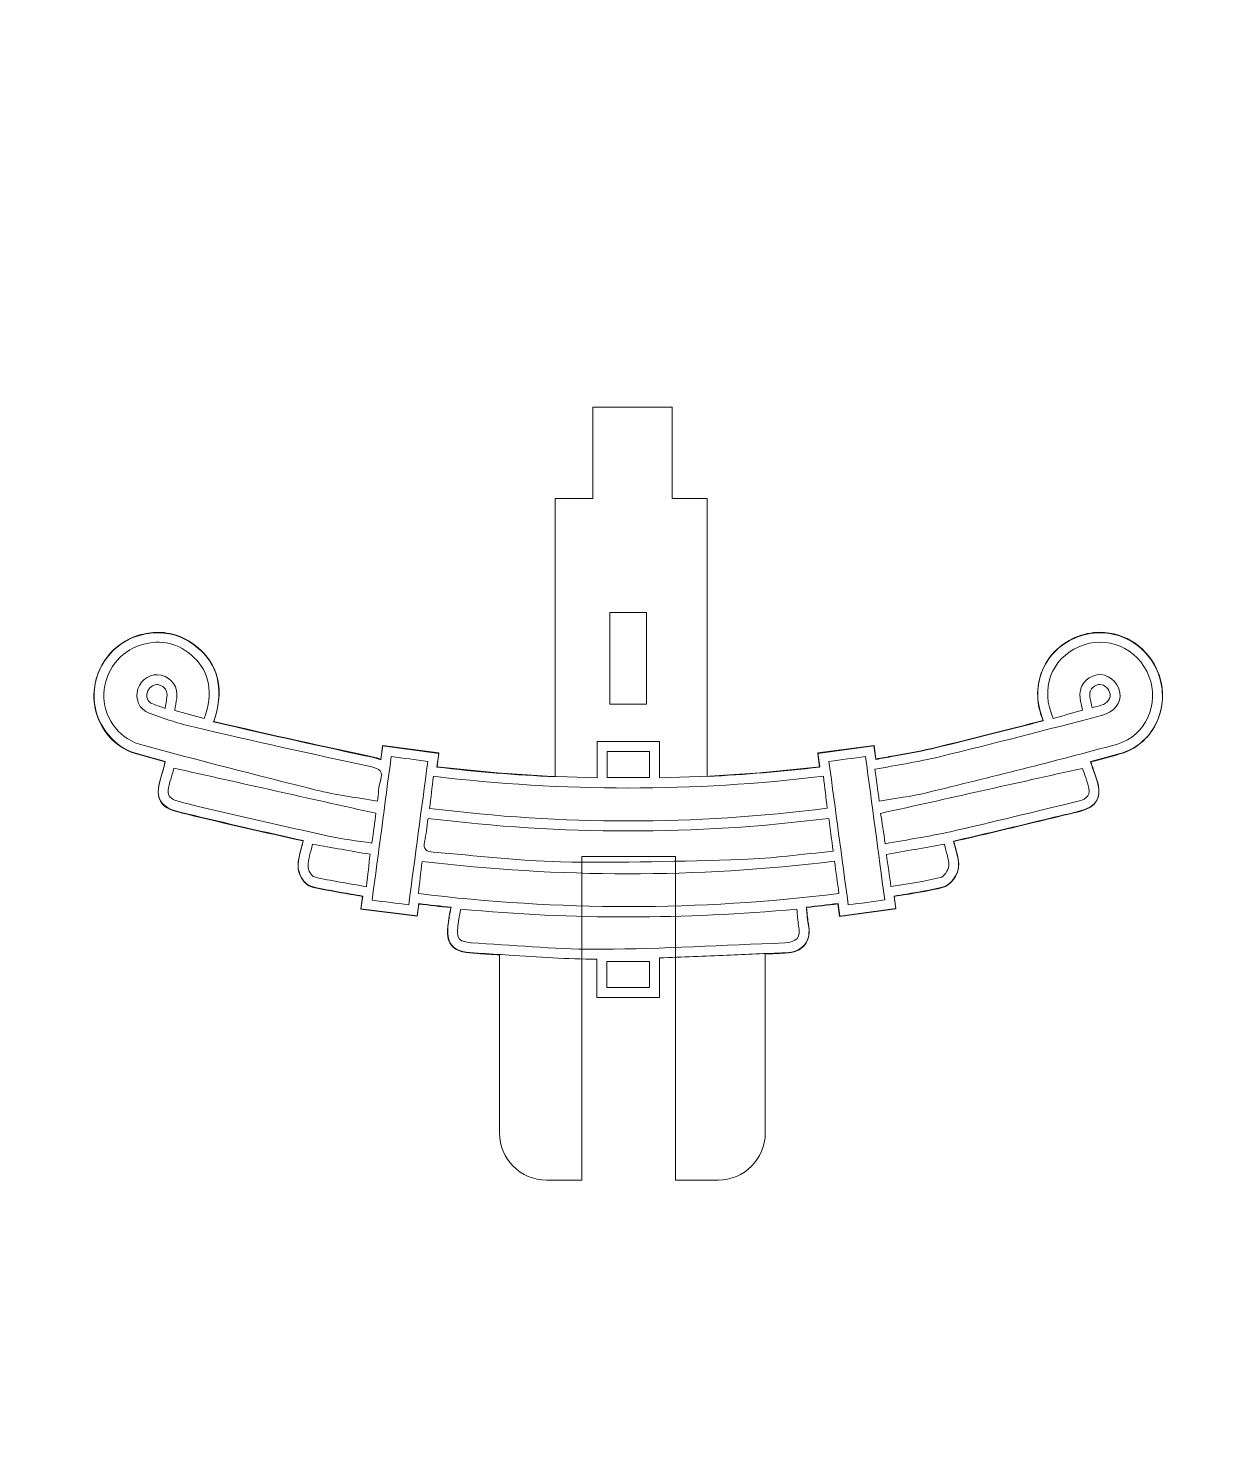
# Model space of a CAD drawing. Header units: centimetres. Extents: x -162 to 162, y -134 to 134.
# Drawn here: x 5.95 to 15.94, y -88.19 to -76.5 of the extents above; entities that cross this region are included whole.
import ezdxf

# ---------------------------------------------------------------- set-up
doc = ezdxf.new("R2010")
doc.units = ezdxf.units.CM
doc.header["$MEASUREMENT"] = 0
doc.layers.add('Capa 1', color=7, linetype='Continuous')
doc.layers.add('GUIDE', color=7, linetype='Continuous')

msp = doc.modelspace()

# ---------------------------------------------------------------- linework, layer by layer
at = {"layer": 'Capa 1', "lineweight": 9}
for points, knots in [([(15.35943, -81.87268), (15.27945, -81.66839), (15.08912, -81.53644), (14.87452, -81.53644), (14.80276, -81.53644), (14.73254, -81.55127), (14.66573, -81.58058), (14.53548, -81.63772), (14.43712, -81.73914), (14.38886, -81.86624), (14.34065, -81.99313), (14.34559, -82.13589), (14.40243, -82.2703), (14.09226, -82.35011), (13.80608, -82.42247), (13.51753, -82.493), (13.39979, -82.52179), (13.2817, -82.54284), (13.1567, -82.56511), (13.1073, -82.57394), (13.05764, -82.58287), (13.00785, -82.59223), (13.00785, -82.59223), (12.99267, -82.47861), (12.99267, -82.47861), (12.99267, -82.47861), (12.52421, -82.54122), (12.52421, -82.54122), (12.52421, -82.54122), (12.53957, -82.65563), (12.53957, -82.65563), (12.22936, -82.69286), (11.91662, -82.71855), (11.60422, -82.73395), (11.60422, -82.73395), (11.60422, -80.4196), (11.60422, -80.4196), (11.60422, -80.4196), (11.31239, -80.4196), (11.31239, -80.4196), (11.31239, -80.4196), (11.31239, -79.65761), (11.31239, -79.65761), (11.31239, -79.65761), (10.65107, -79.65761), (10.65107, -79.65761), (10.65107, -79.65761), (10.65107, -80.4196), (10.65107, -80.4196), (10.65107, -80.4196), (10.33784, -80.4196), (10.33784, -80.4196), (10.33784, -80.4196), (10.33784, -82.73657), (10.33784, -82.73657), (10.01, -82.72157), (9.68041, -82.69488), (9.35236, -82.65607), (9.35236, -82.65607), (9.36758, -82.54157), (9.36758, -82.54157), (9.36758, -82.54157), (8.89991, -82.47799), (8.89991, -82.47799), (8.89991, -82.47799), (8.88425, -82.59565), (8.88425, -82.59565), (8.86224, -82.58554), (8.83852, -82.57906), (8.81582, -82.57421), (8.41027, -82.48788), (7.98657, -82.3936), (7.49234, -82.27971), (7.57661, -82.03347), (7.54025, -81.83347), (7.38423, -81.68515), (7.28071, -81.5868), (7.16109, -81.53692), (7.02874, -81.53692), (6.97593, -81.53692), (6.92132, -81.54514), (6.8665, -81.56146), (6.654, -81.62469), (6.50471, -81.81903), (6.49504, -82.0451), (6.48537, -82.27196), (6.63816, -82.48758), (6.8504, -82.54664), (6.92955, -82.56865), (7.00883, -82.59031), (7.08811, -82.61175), (7.08811, -82.61175), (7.07905, -82.64789), (7.07905, -82.64789), (7.07905, -82.64789), (7.07516, -82.66394), (7.07516, -82.66394), (7.07284, -82.67374), (7.07048, -82.68385), (7.0675, -82.69383), (7.03333, -82.80824), (7.01272, -82.87728), (7.04891, -82.94024), (7.08583, -83.00438), (7.15934, -83.0221), (7.27065, -83.04892), (7.6001, -83.12833), (7.92641, -83.20236), (8.23692, -83.27149), (8.23692, -83.27149), (8.23399, -83.28458), (8.23399, -83.28458), (8.22984, -83.30335), (8.22502, -83.32142), (8.22043, -83.33905), (8.20835, -83.38486), (8.19593, -83.43224), (8.19492, -83.48278), (8.19383, -83.54154), (8.23885, -83.63775), (8.312, -83.65481), (8.41854, -83.67971), (8.52416, -83.69778), (8.63595, -83.71694), (8.66785, -83.72237), (8.70027, -83.72801), (8.73286, -83.73374), (8.73286, -83.73374), (8.71869, -83.84032), (8.71869, -83.84032), (8.71869, -83.84032), (9.18736, -83.89759), (9.18736, -83.89759), (9.18736, -83.89759), (9.20075, -83.7967), (9.20075, -83.7967), (9.29023, -83.80755), (9.37975, -83.81731), (9.46931, -83.8265), (9.46747, -83.83577), (9.4655, -83.8447), (9.46366, -83.85336), (9.45938, -83.87314), (9.45496, -83.89353), (9.45198, -83.91483), (9.43868, -84.01039), (9.42818, -84.08586), (9.47425, -84.14213), (9.52076, -84.19883), (9.6, -84.20356), (9.69179, -84.20898), (9.75226, -84.21257), (9.81272, -84.21677), (9.87319, -84.22084), (9.87319, -84.22084), (9.87319, -85.70423), (9.87319, -85.70423), (9.87319, -85.91989), (10.04964, -86.0963), (10.2653, -86.0963), (10.2653, -86.0963), (10.55888, -86.0963), (10.55888, -86.0963), (10.55888, -86.0963), (10.55888, -83.40153), (10.55888, -83.40153), (10.55888, -83.40153), (10.6834, -83.40153), (10.6834, -83.40153), (10.6834, -83.40153), (11.20572, -83.40153), (11.20572, -83.40153), (11.20572, -83.40153), (11.33807, -83.40153), (11.33807, -83.40153), (11.33807, -83.40153), (11.33807, -86.0963), (11.33807, -86.0963), (11.33807, -86.0963), (11.69501, -86.0963), (11.69501, -86.0963), (11.91066, -86.0963), (12.08712, -85.91989), (12.08712, -85.70423), (12.08712, -85.70423), (12.08712, -84.21288), (12.08712, -84.21288), (12.14199, -84.21065), (12.19694, -84.20841), (12.2515, -84.20645), (12.32627, -84.20378), (12.38162, -84.18028), (12.41596, -84.13657), (12.45014, -84.09313), (12.45994, -84.03445), (12.44506, -83.96226), (12.44034, -83.93929), (12.43806, -83.91383), (12.43543, -83.88429), (12.43403, -83.86828), (12.43255, -83.85148), (12.43053, -83.8335), (12.43053, -83.8335), (12.42966, -83.82545), (12.42966, -83.82545), (12.51743, -83.81617), (12.60506, -83.80637), (12.69248, -83.79552), (12.69248, -83.79552), (12.70653, -83.90039), (12.70653, -83.90039), (12.70653, -83.90039), (13.17389, -83.83669), (13.17389, -83.83669), (13.17389, -83.83669), (13.16011, -83.73365), (13.16011, -83.73365), (13.19507, -83.7277), (13.22946, -83.7221), (13.26319, -83.71663), (13.36662, -83.69992), (13.46432, -83.68408), (13.56224, -83.66006), (13.6343, -83.64234), (13.69389, -83.55252), (13.69713, -83.48711), (13.69976, -83.43395), (13.68589, -83.38499), (13.6725, -83.33769), (13.66751, -83.32002), (13.66235, -83.30173), (13.65828, -83.28392), (13.65828, -83.28392), (13.65635, -83.27547), (13.65635, -83.27547), (13.89319, -83.22175), (14.13265, -83.16399), (14.36436, -83.10803), (14.47632, -83.08099), (14.58824, -83.054), (14.70025, -83.02731), (14.86087, -82.98911), (14.87701, -82.89295), (14.86227, -82.819), (14.85242, -82.76969), (14.83588, -82.72454), (14.82131, -82.68468), (14.81606, -82.67029), (14.81103, -82.65655), (14.80683, -82.64377), (14.80683, -82.64377), (14.79677, -82.61328), (14.79677, -82.61328), (14.87841, -82.5914), (14.95988, -82.56935), (15.041, -82.54673), (15.17199, -82.51024), (15.27831, -82.42168), (15.3404, -82.29738), (15.40638, -82.16521), (15.41333, -82.01041), (15.35943, -81.87268)], [0, 0, 0, 0, 0.01149425, 0.01149425, 0.01149425, 0.02298851, 0.02298851, 0.02298851, 0.03448276, 0.03448276, 0.03448276, 0.04597701, 0.04597701, 0.04597701, 0.05747126, 0.05747126, 0.05747126, 0.06896552, 0.06896552, 0.06896552, 0.08045977, 0.08045977, 0.08045977, 0.09195402, 0.09195402, 0.09195402, 0.10344828, 0.10344828, 0.10344828, 0.11494253, 0.11494253, 0.11494253, 0.12643678, 0.12643678, 0.12643678, 0.13793103, 0.13793103, 0.13793103, 0.14942529, 0.14942529, 0.14942529, 0.16091954, 0.16091954, 0.16091954, 0.17241379, 0.17241379, 0.17241379, 0.18390805, 0.18390805, 0.18390805, 0.1954023, 0.1954023, 0.1954023, 0.20689655, 0.20689655, 0.20689655, 0.2183908, 0.2183908, 0.2183908, 0.22988506, 0.22988506, 0.22988506, 0.24137931, 0.24137931, 0.24137931, 0.25287356, 0.25287356, 0.25287356, 0.26436782, 0.26436782, 0.26436782, 0.27586207, 0.27586207, 0.27586207, 0.28735632, 0.28735632, 0.28735632, 0.29885057, 0.29885057, 0.29885057, 0.31034483, 0.31034483, 0.31034483, 0.32183908, 0.32183908, 0.32183908, 0.33333333, 0.33333333, 0.33333333, 0.34482759, 0.34482759, 0.34482759, 0.35632184, 0.35632184, 0.35632184, 0.36781609, 0.36781609, 0.36781609, 0.37931034, 0.37931034, 0.37931034, 0.3908046, 0.3908046, 0.3908046, 0.40229885, 0.40229885, 0.40229885, 0.4137931, 0.4137931, 0.4137931, 0.42528736, 0.42528736, 0.42528736, 0.43678161, 0.43678161, 0.43678161, 0.44827586, 0.44827586, 0.44827586, 0.45977011, 0.45977011, 0.45977011, 0.47126437, 0.47126437, 0.47126437, 0.48275862, 0.48275862, 0.48275862, 0.49425287, 0.49425287, 0.49425287, 0.50574713, 0.50574713, 0.50574713, 0.51724138, 0.51724138, 0.51724138, 0.52873563, 0.52873563, 0.52873563, 0.54022989, 0.54022989, 0.54022989, 0.55172414, 0.55172414, 0.55172414, 0.56321839, 0.56321839, 0.56321839, 0.57471264, 0.57471264, 0.57471264, 0.5862069, 0.5862069, 0.5862069, 0.59770115, 0.59770115, 0.59770115, 0.6091954, 0.6091954, 0.6091954, 0.62068966, 0.62068966, 0.62068966, 0.63218391, 0.63218391, 0.63218391, 0.64367816, 0.64367816, 0.64367816, 0.65517241, 0.65517241, 0.65517241, 0.66666667, 0.66666667, 0.66666667, 0.67816092, 0.67816092, 0.67816092, 0.68965517, 0.68965517, 0.68965517, 0.70114943, 0.70114943, 0.70114943, 0.71264368, 0.71264368, 0.71264368, 0.72413793, 0.72413793, 0.72413793, 0.73563218, 0.73563218, 0.73563218, 0.74712644, 0.74712644, 0.74712644, 0.75862069, 0.75862069, 0.75862069, 0.77011494, 0.77011494, 0.77011494, 0.7816092, 0.7816092, 0.7816092, 0.79310345, 0.79310345, 0.79310345, 0.8045977, 0.8045977, 0.8045977, 0.81609195, 0.81609195, 0.81609195, 0.82758621, 0.82758621, 0.82758621, 0.83908046, 0.83908046, 0.83908046, 0.85057471, 0.85057471, 0.85057471, 0.86206897, 0.86206897, 0.86206897, 0.87356322, 0.87356322, 0.87356322, 0.88505747, 0.88505747, 0.88505747, 0.89655172, 0.89655172, 0.89655172, 0.90804598, 0.90804598, 0.90804598, 0.91954023, 0.91954023, 0.91954023, 0.93103448, 0.93103448, 0.93103448, 0.94252874, 0.94252874, 0.94252874, 0.95402299, 0.95402299, 0.95402299, 0.96551724, 0.96551724, 0.96551724, 0.97701149, 0.97701149, 0.97701149, 0.98850575, 0.98850575, 0.98850575, 1, 1, 1, 1]), ([(11.09769, -82.13086), (11.09769, -82.13086), (10.79327, -82.13086), (10.79327, -82.13086), (10.79327, -82.13086), (10.79327, -81.36886), (10.79327, -81.36886), (10.79327, -81.36886), (11.09769, -81.36886), (11.09769, -81.36886), (11.09769, -81.36886), (11.09769, -82.13086), (11.09769, -82.13086)], [0, 0, 0, 0, 0.25, 0.25, 0.25, 0.5, 0.5, 0.5, 0.75, 0.75, 0.75, 1, 1, 1, 1])]:
    msp.add_open_spline(points, degree=3, knots=knots, dxfattribs=at)
at = {"layer": 'Capa 1', "color": 4, "lineweight": 9}
for points, knots in [([(15.36038, -81.86931), (15.28041, -81.66504), (15.09006, -81.53307), (14.87546, -81.53307), (14.80373, -81.53307), (14.73348, -81.54792), (14.66667, -81.57722), (14.53642, -81.63435), (14.43809, -81.73581), (14.3898, -81.86291), (14.3416, -81.98978), (14.34653, -82.13253), (14.40337, -82.26694), (14.09321, -82.34675), (13.80704, -82.41914), (13.51848, -82.48967), (13.40077, -82.51843), (13.28268, -82.53947), (13.15764, -82.56176), (13.10827, -82.57057), (13.05862, -82.5795), (13.00879, -82.58888), (13.00879, -82.58888), (12.99363, -82.47524), (12.99363, -82.47524), (12.99363, -82.47524), (12.52518, -82.53788), (12.52518, -82.53788), (12.52518, -82.53788), (12.54052, -82.65227), (12.54052, -82.65227), (12.09789, -82.70539), (11.65007, -82.73636), (11.20546, -82.74501), (11.20546, -82.74501), (11.20546, -82.44323), (11.20546, -82.44323), (11.20546, -82.44323), (10.68693, -82.44323), (10.68693, -82.44323), (10.68693, -82.44323), (10.68693, -82.74484), (10.68693, -82.74484), (10.24501, -82.73602), (9.79772, -82.70527), (9.35332, -82.65272), (9.35332, -82.65272), (9.36854, -82.53821), (9.36854, -82.53821), (9.36854, -82.53821), (8.90085, -82.47463), (8.90085, -82.47463), (8.90085, -82.47463), (8.8852, -82.59227), (8.8852, -82.59227), (8.86319, -82.58218), (8.8395, -82.5757), (8.81679, -82.57086), (8.41124, -82.48455), (7.98753, -82.39026), (7.49329, -82.27635), (7.57758, -82.03013), (7.54122, -81.83012), (7.38518, -81.68182), (7.28166, -81.58344), (7.16206, -81.53355), (7.02969, -81.53355), (6.97688, -81.53355), (6.92229, -81.5418), (6.86745, -81.55813), (6.65494, -81.62131), (6.50568, -81.81567), (6.49602, -82.04176), (6.48633, -82.26862), (6.6391, -82.48423), (6.85136, -82.54328), (6.9305, -82.5653), (7.00979, -82.58693), (7.08908, -82.6084), (7.08908, -82.6084), (7.08, -82.64454), (7.08, -82.64454), (7.08, -82.64454), (7.07611, -82.66061), (7.07611, -82.66061), (7.0738, -82.67038), (7.07143, -82.6805), (7.06844, -82.69046), (7.03429, -82.80487), (7.01366, -82.87391), (7.04987, -82.93689), (7.08678, -83.00101), (7.1603, -83.01874), (7.2716, -83.04557), (7.60107, -83.125), (7.92738, -83.19901), (8.23789, -83.26813), (8.23789, -83.26813), (8.23497, -83.2812), (8.23497, -83.2812), (8.23079, -83.3), (8.226, -83.31808), (8.22138, -83.33571), (8.20932, -83.38152), (8.19687, -83.42888), (8.19588, -83.47944), (8.19477, -83.53817), (8.2398, -83.63438), (8.31296, -83.65147), (8.41952, -83.67634), (8.52511, -83.69443), (8.6369, -83.71356), (8.66881, -83.71902), (8.70122, -83.72464), (8.73381, -83.73039), (8.73381, -83.73039), (8.71964, -83.83695), (8.71964, -83.83695), (8.71964, -83.83695), (9.18832, -83.89423), (9.18832, -83.89423), (9.18832, -83.89423), (9.20173, -83.79337), (9.20173, -83.79337), (9.29119, -83.80418), (9.38072, -83.81395), (9.47028, -83.82314), (9.46841, -83.83242), (9.46648, -83.84135), (9.46462, -83.85003), (9.46033, -83.86978), (9.45592, -83.89019), (9.45296, -83.91147), (9.43964, -84.00702), (9.42912, -84.08251), (9.47523, -84.13877), (9.52171, -84.19548), (9.60096, -84.20018), (9.69275, -84.20565), (9.7798, -84.21081), (9.86684, -84.21676), (9.95391, -84.22268), (10.1929, -84.23899), (10.44, -84.25583), (10.68435, -84.25593), (10.68435, -84.25593), (10.68435, -84.57506), (10.68435, -84.57506), (10.68435, -84.57506), (11.20666, -84.57506), (11.20666, -84.57506), (11.20666, -84.57506), (11.20666, -84.24519), (11.20666, -84.24519), (11.39572, -84.23894), (11.58406, -84.23094), (11.76894, -84.22289), (11.92746, -84.216), (12.09138, -84.20886), (12.25245, -84.2031), (12.32725, -84.20044), (12.38258, -84.17693), (12.41694, -84.13322), (12.45109, -84.08976), (12.46088, -84.03112), (12.44601, -83.9589), (12.44131, -83.93596), (12.43904, -83.91046), (12.43641, -83.88093), (12.43498, -83.86495), (12.43349, -83.84812), (12.4315, -83.83014), (12.4315, -83.83014), (12.4306, -83.82208), (12.4306, -83.82208), (12.51838, -83.81284), (12.60604, -83.80301), (12.69343, -83.79215), (12.69343, -83.79215), (12.7075, -83.89704), (12.7075, -83.89704), (12.7075, -83.89704), (13.17484, -83.83333), (13.17484, -83.83333), (13.17484, -83.83333), (13.16109, -83.73029), (13.16109, -83.73029), (13.19602, -83.72433), (13.2304, -83.71873), (13.26415, -83.71327), (13.3676, -83.69655), (13.46529, -83.68073), (13.56322, -83.6567), (13.63524, -83.63898), (13.69486, -83.54918), (13.69807, -83.48377), (13.7007, -83.43059), (13.68685, -83.38164), (13.67347, -83.33432), (13.66847, -83.31666), (13.66331, -83.29838), (13.65925, -83.28057), (13.65925, -83.28057), (13.65733, -83.27212), (13.65733, -83.27212), (13.89413, -83.2184), (14.13362, -83.16062), (14.36533, -83.10467), (14.47727, -83.07764), (14.5892, -83.05063), (14.7012, -83.02395), (14.8618, -82.98574), (14.87796, -82.8896), (14.86321, -82.81567), (14.85336, -82.76633), (14.83685, -82.72117), (14.82227, -82.68132), (14.817, -82.66691), (14.81198, -82.65322), (14.80778, -82.64044), (14.80778, -82.64044), (14.79773, -82.60991), (14.79773, -82.60991), (14.87936, -82.58806), (14.96086, -82.56598), (15.04194, -82.5434), (15.17295, -82.5069), (15.27928, -82.41834), (15.34135, -82.29403), (15.40734, -82.16185), (15.41427, -82.00704), (15.36038, -81.86931)], [0, 0, 0, 0, 0.01298701, 0.01298701, 0.01298701, 0.02597403, 0.02597403, 0.02597403, 0.03896104, 0.03896104, 0.03896104, 0.05194805, 0.05194805, 0.05194805, 0.06493506, 0.06493506, 0.06493506, 0.07792208, 0.07792208, 0.07792208, 0.09090909, 0.09090909, 0.09090909, 0.1038961, 0.1038961, 0.1038961, 0.11688312, 0.11688312, 0.11688312, 0.12987013, 0.12987013, 0.12987013, 0.14285714, 0.14285714, 0.14285714, 0.15584416, 0.15584416, 0.15584416, 0.16883117, 0.16883117, 0.16883117, 0.18181818, 0.18181818, 0.18181818, 0.19480519, 0.19480519, 0.19480519, 0.20779221, 0.20779221, 0.20779221, 0.22077922, 0.22077922, 0.22077922, 0.23376623, 0.23376623, 0.23376623, 0.24675325, 0.24675325, 0.24675325, 0.25974026, 0.25974026, 0.25974026, 0.27272727, 0.27272727, 0.27272727, 0.28571429, 0.28571429, 0.28571429, 0.2987013, 0.2987013, 0.2987013, 0.31168831, 0.31168831, 0.31168831, 0.32467532, 0.32467532, 0.32467532, 0.33766234, 0.33766234, 0.33766234, 0.35064935, 0.35064935, 0.35064935, 0.36363636, 0.36363636, 0.36363636, 0.37662338, 0.37662338, 0.37662338, 0.38961039, 0.38961039, 0.38961039, 0.4025974, 0.4025974, 0.4025974, 0.41558442, 0.41558442, 0.41558442, 0.42857143, 0.42857143, 0.42857143, 0.44155844, 0.44155844, 0.44155844, 0.45454545, 0.45454545, 0.45454545, 0.46753247, 0.46753247, 0.46753247, 0.48051948, 0.48051948, 0.48051948, 0.49350649, 0.49350649, 0.49350649, 0.50649351, 0.50649351, 0.50649351, 0.51948052, 0.51948052, 0.51948052, 0.53246753, 0.53246753, 0.53246753, 0.54545455, 0.54545455, 0.54545455, 0.55844156, 0.55844156, 0.55844156, 0.57142857, 0.57142857, 0.57142857, 0.58441558, 0.58441558, 0.58441558, 0.5974026, 0.5974026, 0.5974026, 0.61038961, 0.61038961, 0.61038961, 0.62337662, 0.62337662, 0.62337662, 0.63636364, 0.63636364, 0.63636364, 0.64935065, 0.64935065, 0.64935065, 0.66233766, 0.66233766, 0.66233766, 0.67532468, 0.67532468, 0.67532468, 0.68831169, 0.68831169, 0.68831169, 0.7012987, 0.7012987, 0.7012987, 0.71428571, 0.71428571, 0.71428571, 0.72727273, 0.72727273, 0.72727273, 0.74025974, 0.74025974, 0.74025974, 0.75324675, 0.75324675, 0.75324675, 0.76623377, 0.76623377, 0.76623377, 0.77922078, 0.77922078, 0.77922078, 0.79220779, 0.79220779, 0.79220779, 0.80519481, 0.80519481, 0.80519481, 0.81818182, 0.81818182, 0.81818182, 0.83116883, 0.83116883, 0.83116883, 0.84415584, 0.84415584, 0.84415584, 0.85714286, 0.85714286, 0.85714286, 0.87012987, 0.87012987, 0.87012987, 0.88311688, 0.88311688, 0.88311688, 0.8961039, 0.8961039, 0.8961039, 0.90909091, 0.90909091, 0.90909091, 0.92207792, 0.92207792, 0.92207792, 0.93506494, 0.93506494, 0.93506494, 0.94805195, 0.94805195, 0.94805195, 0.96103896, 0.96103896, 0.96103896, 0.97402597, 0.97402597, 0.97402597, 0.98701299, 0.98701299, 0.98701299, 1, 1, 1, 1]), ([(7.41445, -82.25192), (7.33093, -82.22897), (7.2529, -82.20752), (7.16844, -82.1843), (7.17485, -82.14523), (7.18065, -82.11472), (7.18475, -82.08398), (7.19743, -81.98891), (7.1466, -81.91342), (7.05517, -81.89045), (6.97576, -81.8705), (6.88973, -81.92126), (6.86171, -82.00459), (6.83466, -82.085), (6.87013, -82.17525), (6.95624, -82.20708), (7.08002, -82.25285), (7.20636, -82.29462), (7.33479, -82.32437), (7.82218, -82.4373), (8.31028, -82.54737), (8.79959, -82.65154), (8.87986, -82.66863), (8.90353, -82.69166), (8.88105, -82.76986), (8.86652, -82.82039), (8.86554, -82.87483), (8.85679, -82.94024), (8.68189, -82.90888), (8.51167, -82.88802), (8.34647, -82.84693), (7.85414, -82.72446), (7.36218, -82.59981), (6.87347, -82.46382), (6.68767, -82.41212), (6.57081, -82.22356), (6.57843, -82.04526), (6.58651, -81.85597), (6.70747, -81.69175), (6.89095, -81.63719), (7.05397, -81.58871), (7.2041, -81.62352), (7.32835, -81.74161), (7.46021, -81.86692), (7.48892, -82.03623), (7.41445, -82.25192)], [0, 0, 0, 0, 0.06666667, 0.06666667, 0.06666667, 0.13333333, 0.13333333, 0.13333333, 0.2, 0.2, 0.2, 0.26666667, 0.26666667, 0.26666667, 0.33333333, 0.33333333, 0.33333333, 0.4, 0.4, 0.4, 0.46666667, 0.46666667, 0.46666667, 0.53333333, 0.53333333, 0.53333333, 0.6, 0.6, 0.6, 0.66666667, 0.66666667, 0.66666667, 0.73333333, 0.73333333, 0.73333333, 0.8, 0.8, 0.8, 0.86666667, 0.86666667, 0.86666667, 0.93333333, 0.93333333, 0.93333333, 1, 1, 1, 1]), ([(13.03634, -82.93943), (13.02395, -82.84659), (13.01319, -82.76604), (13.00094, -82.67424), (13.1832, -82.63931), (13.36261, -82.61267), (13.53805, -82.56979), (13.98933, -82.45949), (14.43922, -82.3434), (14.88882, -82.22637), (14.99835, -82.19785), (15.05379, -82.12018), (15.04062, -82.036), (15.02571, -81.94072), (14.93702, -81.87203), (14.84933, -81.88783), (14.75574, -81.90471), (14.69526, -81.98888), (14.70901, -82.08493), (14.71301, -82.11283), (14.72066, -82.1402), (14.72951, -82.18109), (14.6461, -82.20487), (14.56566, -82.2278), (14.48624, -82.25044), (14.37492, -82.00847), (14.46817, -81.75434), (14.6998, -81.65276), (14.92926, -81.55212), (15.1909, -81.66265), (15.28355, -81.89936), (15.37208, -82.12553), (15.2603, -82.39695), (15.01981, -82.46394), (14.49307, -82.61067), (13.96104, -82.73862), (13.43011, -82.86995), (13.30307, -82.90137), (13.17187, -82.916), (13.03634, -82.93943)], [0, 0, 0, 0, 0.07692308, 0.07692308, 0.07692308, 0.15384615, 0.15384615, 0.15384615, 0.23076923, 0.23076923, 0.23076923, 0.30769231, 0.30769231, 0.30769231, 0.38461538, 0.38461538, 0.38461538, 0.46153846, 0.46153846, 0.46153846, 0.53846154, 0.53846154, 0.53846154, 0.61538462, 0.61538462, 0.61538462, 0.69230769, 0.69230769, 0.69230769, 0.76923077, 0.76923077, 0.76923077, 0.84615385, 0.84615385, 0.84615385, 0.92307692, 0.92307692, 0.92307692, 1, 1, 1, 1]), ([(6.98484, -82.12973), (6.93918, -82.11284), (6.92767, -82.06722), (6.93989, -82.03088), (6.95203, -81.9948), (6.98571, -81.9686), (7.01996, -81.9686), (7.02511, -81.9686), (7.03019, -81.96921), (7.03507, -81.97043), (7.08598, -81.98324), (7.11012, -82.01969), (7.103, -82.07308), (7.10037, -82.09272), (7.09701, -82.11226), (7.09325, -82.13421), (7.09151, -82.14439), (7.08968, -82.15506), (7.08779, -82.16645), (7.05494, -82.15519), (7.0207, -82.14299), (6.98484, -82.12973)], [0, 0, 0, 0, 0.14285714, 0.14285714, 0.14285714, 0.28571429, 0.28571429, 0.28571429, 0.42857143, 0.42857143, 0.42857143, 0.57142857, 0.57142857, 0.57142857, 0.71428571, 0.71428571, 0.71428571, 0.85714286, 0.85714286, 0.85714286, 1, 1, 1, 1]), ([(14.86804, -82.14656), (14.84849, -82.15164), (14.82904, -82.1567), (14.80971, -82.16172), (14.80677, -82.14822), (14.80396, -82.13614), (14.80137, -82.12501), (14.79658, -82.10442), (14.7928, -82.08818), (14.79066, -82.07323), (14.78331, -82.02183), (14.81412, -81.97799), (14.86397, -81.969), (14.8675, -81.96837), (14.87113, -81.96806), (14.87474, -81.96806), (14.91432, -81.96806), (14.95217, -82.00425), (14.95912, -82.04876), (14.96733, -82.10123), (14.91745, -82.13368), (14.86804, -82.14656)], [0, 0, 0, 0, 0.14285714, 0.14285714, 0.14285714, 0.28571429, 0.28571429, 0.28571429, 0.42857143, 0.42857143, 0.42857143, 0.57142857, 0.57142857, 0.57142857, 0.71428571, 0.71428571, 0.71428571, 0.85714286, 0.85714286, 0.85714286, 1, 1, 1, 1]), ([(10.76941, -82.74171), (10.76941, -82.6643), (10.76941, -82.59785), (10.76941, -82.52572), (10.88839, -82.52572), (11.00128, -82.52572), (11.12298, -82.52572), (11.12298, -82.59534), (11.12298, -82.66402), (11.12298, -82.74171), (11.00693, -82.74171), (10.89168, -82.74171), (10.76941, -82.74171)], [0, 0, 0, 0, 0.25, 0.25, 0.25, 0.5, 0.5, 0.5, 0.75, 0.75, 0.75, 1, 1, 1, 1]), ([(7.16, -82.66462), (7.72549, -82.79099), (8.27828, -82.91452), (8.84414, -83.04098), (8.83461, -83.11192), (8.82386, -83.192), (8.81073, -83.28975), (8.68603, -83.26972), (8.56665, -83.2565), (8.45005, -83.23072), (8.06303, -83.14515), (7.67623, -83.05827), (7.29092, -82.9654), (7.08737, -82.91633), (7.08889, -82.91027), (7.1475, -82.71407), (7.15247, -82.69742), (7.15605, -82.68036), (7.16, -82.66462)], [0, 0, 0, 0, 0.16666667, 0.16666667, 0.16666667, 0.33333333, 0.33333333, 0.33333333, 0.5, 0.5, 0.5, 0.66666667, 0.66666667, 0.66666667, 0.83333333, 0.83333333, 0.83333333, 1, 1, 1, 1]), ([(8.9717, -82.56749), (9.07646, -82.58174), (9.17029, -82.5945), (9.27594, -82.60887), (9.22263, -83.00999), (9.17072, -83.4006), (9.11731, -83.80246), (9.01273, -83.78968), (8.91872, -83.77819), (8.8124, -83.7652), (8.8657, -83.36449), (8.91809, -82.9706), (8.9717, -82.56749)], [0, 0, 0, 0, 0.25, 0.25, 0.25, 0.5, 0.5, 0.5, 0.75, 0.75, 0.75, 1, 1, 1, 1]), ([(12.6179, -82.60869), (12.72497, -82.59437), (12.81919, -82.58176), (12.92279, -82.56791), (12.9763, -82.96895), (13.02856, -83.36065), (13.0822, -83.76271), (12.98009, -83.77664), (12.88658, -83.78939), (12.77828, -83.80416), (12.72479, -83.40548), (12.67243, -83.0152), (12.6179, -82.60869)], [0, 0, 0, 0, 0.25, 0.25, 0.25, 0.5, 0.5, 0.5, 0.75, 0.75, 0.75, 1, 1, 1, 1]), ([(13.04761, -83.04175), (13.61555, -82.91494), (14.16569, -82.79211), (14.72943, -82.66624), (14.74476, -82.71283), (14.77019, -82.771), (14.78232, -82.83182), (14.79721, -82.90651), (14.74231, -82.92938), (14.6821, -82.94372), (14.33112, -83.02729), (13.98093, -83.11432), (13.62906, -83.19398), (13.45548, -83.23328), (13.27887, -83.25925), (13.08706, -83.29428), (13.07257, -83.20155), (13.05975, -83.1195), (13.04761, -83.04175)], [0, 0, 0, 0, 0.16666667, 0.16666667, 0.16666667, 0.33333333, 0.33333333, 0.33333333, 0.5, 0.5, 0.5, 0.66666667, 0.66666667, 0.66666667, 0.83333333, 0.83333333, 0.83333333, 1, 1, 1, 1]), ([(12.5719, -82.73172), (12.58347, -82.83102), (12.59251, -82.90854), (12.60302, -82.99875), (11.49653, -83.13996), (10.39957, -83.1391), (9.29075, -82.99943), (9.30194, -82.90879), (9.31184, -82.82865), (9.32373, -82.7324), (10.40761, -82.86216), (11.4852, -82.86389), (12.5719, -82.73172)], [0, 0, 0, 0, 0.25, 0.25, 0.25, 0.5, 0.5, 0.5, 0.75, 0.75, 0.75, 1, 1, 1, 1]), ([(12.61642, -83.08283), (12.62889, -83.17651), (12.63997, -83.25982), (12.65292, -83.35713), (12.39337, -83.38135), (12.14521, -83.41718), (11.89617, -83.42509), (11.39157, -83.44112), (10.88625, -83.45431), (10.38167, -83.44497), (10.02788, -83.43842), (9.67485, -83.39232), (9.32141, -83.36468), (9.26508, -83.36028), (9.23495, -83.34178), (9.24928, -83.27719), (9.26237, -83.21817), (9.26725, -83.15733), (9.2778, -83.08282), (10.39079, -83.22216), (11.50006, -83.22375), (12.61642, -83.08283)], [0, 0, 0, 0, 0.14285714, 0.14285714, 0.14285714, 0.28571429, 0.28571429, 0.28571429, 0.42857143, 0.42857143, 0.42857143, 0.57142857, 0.57142857, 0.57142857, 0.71428571, 0.71428571, 0.71428571, 0.85714286, 0.85714286, 0.85714286, 1, 1, 1, 1]), ([(8.31547, -83.29916), (8.48231, -83.32801), (8.63244, -83.35398), (8.79537, -83.38216), (8.78576, -83.46854), (8.77659, -83.55101), (8.76535, -83.65214), (8.6145, -83.62527), (8.47178, -83.60386), (8.33171, -83.57114), (8.30711, -83.56539), (8.27776, -83.51191), (8.27835, -83.48101), (8.27947, -83.4228), (8.3008, -83.36498), (8.31547, -83.29916)], [0, 0, 0, 0, 0.2, 0.2, 0.2, 0.4, 0.4, 0.4, 0.6, 0.6, 0.6, 0.8, 0.8, 0.8, 1, 1, 1, 1]), ([(13.57882, -83.29887), (13.59371, -83.36426), (13.61851, -83.42266), (13.6157, -83.4797), (13.61399, -83.51436), (13.57503, -83.56887), (13.54351, -83.57661), (13.4132, -83.60859), (13.27934, -83.62614), (13.13423, -83.65116), (13.12109, -83.55934), (13.10928, -83.47686), (13.09586, -83.38311), (13.25898, -83.35466), (13.41444, -83.32754), (13.57882, -83.29887)], [0, 0, 0, 0, 0.2, 0.2, 0.2, 0.4, 0.4, 0.4, 0.6, 0.6, 0.6, 0.8, 0.8, 0.8, 1, 1, 1, 1]), ([(12.66341, -83.44068), (12.67658, -83.5347), (12.68782, -83.61491), (12.7009, -83.70822), (11.53247, -83.85496), (10.37086, -83.85291), (9.19733, -83.70985), (9.20748, -83.62095), (9.21693, -83.53811), (9.22799, -83.4412), (10.37165, -83.57807), (11.50991, -83.58045), (12.66341, -83.44068)], [0, 0, 0, 0, 0.25, 0.25, 0.25, 0.5, 0.5, 0.5, 0.75, 0.75, 0.75, 1, 1, 1, 1]), ([(9.55117, -83.83921), (10.48714, -83.92699), (11.41525, -83.92493), (12.34952, -83.83922), (12.35535, -83.89197), (12.35678, -83.93447), (12.36523, -83.97552), (12.3851, -84.07207), (12.3473, -84.11719), (12.24951, -84.12069), (11.74187, -84.13884), (11.23437, -84.16937), (10.72665, -84.17331), (10.38378, -84.17597), (10.04052, -84.14366), (9.69765, -84.1233), (9.5158, -84.1125), (9.50975, -84.10145), (9.53465, -83.92286), (9.5384, -83.89596), (9.54511, -83.86947), (9.55117, -83.83921)], [0, 0, 0, 0, 0.14285714, 0.14285714, 0.14285714, 0.28571429, 0.28571429, 0.28571429, 0.42857143, 0.42857143, 0.42857143, 0.57142857, 0.57142857, 0.57142857, 0.71428571, 0.71428571, 0.71428571, 0.85714286, 0.85714286, 0.85714286, 1, 1, 1, 1]), ([(10.76684, -84.49257), (10.76684, -84.41795), (10.76684, -84.35049), (10.76684, -84.27456), (10.88495, -84.27456), (11.00078, -84.27456), (11.12418, -84.27456), (11.12418, -84.34356), (11.12418, -84.4134), (11.12418, -84.49257), (11.00711, -84.49257), (10.88882, -84.49257), (10.76684, -84.49257)], [0, 0, 0, 0, 0.25, 0.25, 0.25, 0.5, 0.5, 0.5, 0.75, 0.75, 0.75, 1, 1, 1, 1])]:
    msp.add_open_spline(points, degree=3, knots=knots, dxfattribs=at)
at = {"layer": 'GUIDE', "lineweight": 9}
for points in [[(154.95614, -133.81955), (154.95614, -133.81955), (-18.51418, -133.81955), (-18.51418, -133.81955), (-18.51418, -133.81955), (-18.51418, 9.29968), (-18.51418, 9.29968), (-18.51418, 9.29968), (154.95614, 9.29968), (154.95614, 9.29968), (154.95614, 9.29968), (154.95614, -133.81955), (154.95614, -133.81955)], [(-18.43797, -133.74342), (-18.43797, -133.74342), (154.87992, -133.74342), (154.87992, -133.74342), (154.87992, -133.74342), (154.87992, 9.22355), (154.87992, 9.22355), (154.87992, 9.22355), (-18.43797, 9.22355), (-18.43797, 9.22355), (-18.43797, 9.22355), (-18.43797, -133.74342), (-18.43797, -133.74342)]]:
    msp.add_open_spline(points, degree=3, knots=[0, 0, 0, 0, 0.25, 0.25, 0.25, 0.5, 0.5, 0.5, 0.75, 0.75, 0.75, 1, 1, 1, 1], dxfattribs=at)

doc.saveas('drawing.dxf')
